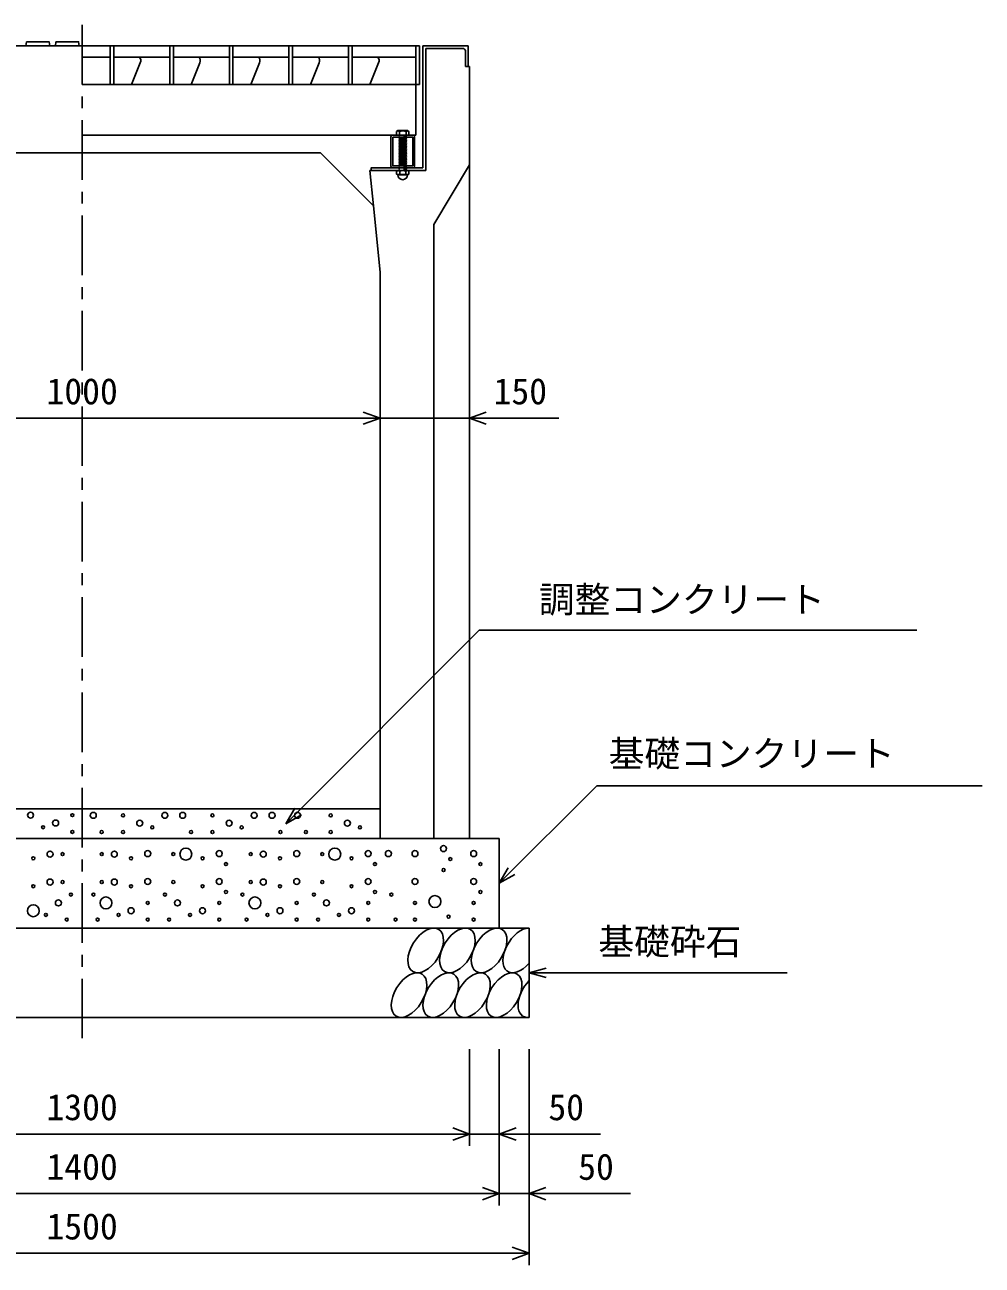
# Model space of a CAD drawing. Units: millimetres, scale not verified. Extents: x -16800 to 16800, y -5940 to 5940.
# Drawn here: x 11054 to 12661, y 1817 to 3898 of the extents above; entities that cross this region are included whole.
import ezdxf
from ezdxf.enums import TextEntityAlignment as Align

# ---------------------------------------------------------------- set-up
doc = ezdxf.new("R2010")
doc.units = ezdxf.units.MM
doc.header["$LTSCALE"] = 20
doc.linetypes.add('CHAIN1', pattern=[8, 5, -1, 1, -1])
doc.linetypes.add('DOTTED', pattern=[1.75, 0.25, -1.5])
for name, color, linetype, lineweight in [('0-0_DIM', 7, 'Continuous', 25), ('0-2_HATCH', 6, 'Continuous', 25), ('0-5_OUTLINE', 3, 'Continuous', 25)]:
    doc.layers.add(name, color=color, linetype=linetype, lineweight=lineweight)
doc.styles.add('ＭＳ ゴシック', font='')
doc.styles.get('ＭＳ ゴシック').set_extended_font_data('MS Gothic')

msp = doc.modelspace()

# ---------------------------------------------------------------- linework, layer by layer
at = {"layer": '0-0_DIM', "linetype": 'CHAIN1'}
msp.add_line((11150, 3897.94), (11150, 2182.94), dxfattribs=at)
at = {"layer": '0-0_DIM'}
for p, q in [((10650, 3238.15), (11650, 3238.15)), ((11650, 3238.15), (11800, 3238.15)), ((11950, 3238.15), (11800, 3238.15)), ((11491.92, 2557.94), (11816.38, 2882.4)), ((11816.38, 2882.4), (12550.73, 2882.4)), ((12013.65, 2621.59), (11850, 2457.94)), ((12013.65, 2621.59), (12660.53, 2621.59)), ((11491.92, 2557.94), (11506.92, 2583.92)), ((11491.92, 2557.94), (11517.9, 2572.94)), ((11850, 2457.94), (11865, 2483.92)), ((11850, 2457.94), (11875.98, 2472.94)), ((11900, 2307.94), (11928.98, 2315.7)), ((11900, 2307.94), (11928.98, 2300.17)), ((11900, 2307.94), (12333.31, 2307.94)), ((11800, 2017.42), (11800, 2179.77)), ((11850, 1917.42), (11850, 2179.77)), ((11900, 1817.42), (11900, 2179.77)), ((10500, 2037.42), (11800, 2037.42)), ((12020, 2037.42), (11800, 2037.42)), ((10450, 1937.42), (11850, 1937.42)), ((12070, 1937.42), (11850, 1937.42)), ((10400, 1837.42), (11900, 1837.42))]:
    msp.add_line(p, q, dxfattribs=at)
for points in [[(11621.81, 3248.41), (11650, 3238.15), (11621.81, 3227.89)], [(11828.19, 3248.41), (11800, 3238.15), (11828.19, 3227.89)], [(11771.81, 2047.68), (11800, 2037.42), (11771.81, 2027.16)], [(11878.19, 2047.68), (11850, 2037.42), (11878.19, 2027.16)], [(11821.81, 1947.68), (11850, 1937.42), (11821.81, 1927.16)], [(11928.19, 1947.68), (11900, 1937.42), (11928.19, 1927.16)], [(11871.81, 1847.68), (11900, 1837.42), (11871.81, 1827.16)]]:
    msp.add_lwpolyline(points, dxfattribs=at)
at = {"layer": '0-2_HATCH'}
for p, q in [((11056.5, 3869.44), (11055.5, 3862.94)), ((11106, 3869.42), (11105, 3862.92)), ((11716, 3862.94), (11150, 3862.94)), ((11197, 3797.94), (11197, 3862.94)), ((11203, 3797.94), (11203, 3862.94)), ((11297, 3797.94), (11297, 3862.94)), ((11303, 3797.94), (11303, 3862.94)), ((11397, 3797.94), (11397, 3862.94)), ((11403, 3797.94), (11403, 3862.94)), ((11497, 3797.94), (11497, 3862.94)), ((11503, 3797.94), (11503, 3862.94)), ((11597, 3797.94), (11597, 3862.94)), ((11603, 3797.94), (11603, 3862.94)), ((11710, 3862.94), (11710, 3712.94)), ((11716, 3862.94), (11716, 3797.94)), ((11722, 3862.94), (11722, 3657.94)), ((11726.5, 3858.44), (11726.5, 3653.44)), ((11788, 3858.44), (11726.5, 3858.44)), ((11793.5, 3852.94), (11793.5, 3827.94)), ((11197, 3843.94), (11150, 3843.94)), ((11297, 3843.94), (11203, 3843.94)), ((11233, 3797.94), (11247.57, 3834.36)), ((11397, 3843.94), (11303, 3843.94)), ((11333, 3797.94), (11347.57, 3834.36)), ((11497, 3843.94), (11403, 3843.94)), ((11433, 3797.94), (11447.57, 3834.36)), ((11597, 3843.94), (11503, 3843.94)), ((11710, 3843.94), (11603, 3843.94)), ((11633, 3797.94), (11647.57, 3834.36)), ((11798, 3827.94), (11793.5, 3827.94)), ((11716, 3797.94), (11150, 3797.94)), ((11197, 3797.94), (11222, 3797.94)), ((11297, 3797.94), (11322, 3797.94)), ((11397, 3797.94), (11422, 3797.94)), ((11497, 3797.94), (11522, 3797.94)), ((11597, 3797.94), (11638, 3797.94)), ((11603, 3797.94), (11649, 3797.94)), ((11710, 3712.94), (11150, 3712.94)), ((11668, 3709.94), (11668, 3660.94)), ((11705, 3712.94), (11671, 3712.94)), ((11679.5, 3720.44), (11677.5, 3718.94)), ((11677.5, 3712.94), (11677.5, 3718.94)), ((11698.5, 3712.94), (11677.5, 3712.94)), ((11677.83, 3719.21), (11679.5, 3720.44)), ((11696.5, 3720.44), (11679.5, 3720.44)), ((11681.5, 3712.94), (11694.5, 3712.94)), ((11681.5, 3711.94), (11682.5, 3712.94)), ((11682.5, 3710.94), (11681.5, 3711.94)), ((11681.5, 3709.94), (11682.5, 3710.94)), ((11682.5, 3708.94), (11681.5, 3709.94)), ((11681.5, 3707.94), (11682.5, 3708.94)), ((11694.5, 3708.94), (11681.5, 3707.94)), ((11682.5, 3706.94), (11681.5, 3707.94)), ((11681.5, 3705.94), (11682.5, 3706.94)), ((11694.5, 3706.94), (11681.5, 3705.94)), ((11682.5, 3704.94), (11681.5, 3705.94)), ((11681.5, 3703.94), (11682.5, 3704.94)), ((11694.5, 3704.94), (11681.5, 3703.94)), ((11682.5, 3702.94), (11681.5, 3703.94)), ((11682.5, 3712.94), (11682.5, 3718.94)), ((11693.5, 3712.94), (11693.5, 3718.94)), ((11693.5, 3711.94), (11694.5, 3712.94)), ((11694.5, 3710.94), (11693.5, 3711.94)), ((11693.5, 3707.94), (11694.5, 3708.94)), ((11694.5, 3706.94), (11693.5, 3707.94)), ((11693.5, 3705.94), (11694.5, 3706.94)), ((11694.5, 3704.94), (11693.5, 3705.94)), ((11693.5, 3703.94), (11694.5, 3704.94)), ((11694.5, 3702.94), (11693.5, 3703.94)), ((11698.17, 3719.21), (11696.5, 3720.44)), ((11698.5, 3712.94), (11698.5, 3718.94)), ((11708, 3709.94), (11708, 3660.94)), ((11681.5, 3701.94), (11682.5, 3702.94)), ((11694.5, 3702.94), (11681.5, 3701.94)), ((11682.5, 3700.94), (11681.5, 3701.94)), ((11694.5, 3700.94), (11681.5, 3699.94)), ((11681.5, 3699.94), (11682.5, 3700.94)), ((11694.5, 3698.94), (11681.5, 3697.94)), ((11682.5, 3696.94), (11681.5, 3697.94)), ((11694.5, 3696.94), (11681.5, 3695.94)), ((11681.5, 3695.94), (11682.5, 3696.94)), ((11682.5, 3694.94), (11681.5, 3695.94)), ((11694.5, 3694.94), (11681.5, 3693.94)), ((11681.5, 3693.94), (11682.5, 3694.94)), ((11682.5, 3692.94), (11681.5, 3693.94)), ((11694.5, 3692.94), (11681.5, 3691.94)), ((11681.5, 3691.94), (11682.5, 3692.94)), ((11682.5, 3690.94), (11681.5, 3691.94)), ((11694.5, 3690.94), (11681.5, 3689.94)), ((11681.5, 3689.94), (11682.5, 3690.94)), ((11682.5, 3688.94), (11681.5, 3689.94)), ((11694.5, 3688.94), (11681.5, 3687.94)), ((11681.5, 3687.94), (11682.5, 3688.94)), ((11682.5, 3686.94), (11681.5, 3687.94)), ((11694.5, 3686.94), (11681.5, 3685.94)), ((11681.5, 3685.94), (11682.5, 3686.94)), ((11682.5, 3684.94), (11681.5, 3685.94)), ((11694.5, 3684.94), (11681.5, 3683.94)), ((11681.5, 3683.94), (11682.5, 3684.94)), ((11682.5, 3682.94), (11681.5, 3683.94)), ((11694.5, 3682.94), (11681.5, 3681.94)), ((11681.5, 3681.94), (11682.5, 3682.94)), ((11693.5, 3699.94), (11694.5, 3700.94)), ((11694.5, 3698.94), (11693.5, 3699.94)), ((11693.5, 3697.94), (11694.5, 3698.94)), ((11694.5, 3696.94), (11693.5, 3697.94)), ((11693.5, 3695.94), (11694.5, 3696.94)), ((11693.5, 3695.94), (11694.5, 3694.94)), ((11693.5, 3693.94), (11694.5, 3694.94)), ((11693.5, 3693.94), (11694.5, 3692.94)), ((11693.5, 3691.94), (11694.5, 3692.94)), ((11693.5, 3691.94), (11694.5, 3690.94)), ((11693.5, 3689.94), (11694.5, 3690.94)), ((11693.5, 3689.94), (11694.5, 3688.94)), ((11693.5, 3687.94), (11694.5, 3688.94)), ((11693.5, 3687.94), (11694.5, 3686.94)), ((11693.5, 3685.94), (11694.5, 3686.94)), ((11693.5, 3685.94), (11694.5, 3684.94)), ((11693.5, 3683.94), (11694.5, 3684.94)), ((11693.5, 3683.94), (11694.5, 3682.94)), ((11693.5, 3681.94), (11694.5, 3682.94)), ((11682.5, 3680.94), (11681.5, 3681.94)), ((11694.5, 3680.94), (11681.5, 3679.94)), ((11681.5, 3679.94), (11682.5, 3680.94)), ((11682.5, 3678.94), (11681.5, 3679.94)), ((11694.5, 3678.94), (11681.5, 3677.94)), ((11681.5, 3677.94), (11682.5, 3678.94)), ((11682.5, 3676.94), (11681.5, 3677.94)), ((11694.5, 3676.94), (11681.5, 3675.94)), ((11681.5, 3675.94), (11682.5, 3676.94)), ((11682.5, 3674.94), (11681.5, 3675.94)), ((11694.5, 3674.94), (11681.5, 3673.94)), ((11681.5, 3673.94), (11682.5, 3674.94)), ((11682.5, 3672.94), (11681.5, 3673.94)), ((11694.5, 3672.94), (11681.5, 3671.94)), ((11681.5, 3671.94), (11682.5, 3672.94)), ((11682.5, 3670.94), (11681.5, 3671.94)), ((11694.5, 3670.94), (11681.5, 3669.94)), ((11681.5, 3669.94), (11682.5, 3670.94)), ((11682.5, 3668.94), (11681.5, 3669.94)), ((11694.5, 3668.93), (11681.5, 3667.93)), ((11681.5, 3667.93), (11682.5, 3668.93)), ((11682.5, 3666.93), (11681.5, 3667.93)), ((11694.51, 3666.93), (11681.51, 3665.93)), ((11681.51, 3665.93), (11682.51, 3666.93)), ((11682.51, 3664.93), (11681.51, 3665.93)), ((11694.51, 3664.93), (11681.51, 3663.93)), ((11681.51, 3663.93), (11682.51, 3664.93)), ((11682.51, 3662.93), (11681.51, 3663.93)), ((11694.51, 3662.93), (11681.51, 3661.93)), ((11681.51, 3661.93), (11682.51, 3662.93)), ((11682.51, 3660.93), (11681.51, 3661.93)), ((11693.5, 3681.94), (11694.5, 3680.94)), ((11693.5, 3679.94), (11694.5, 3680.94)), ((11693.5, 3679.94), (11694.5, 3678.94)), ((11693.5, 3677.94), (11694.5, 3678.94)), ((11693.5, 3677.94), (11694.5, 3676.94)), ((11693.5, 3675.94), (11694.5, 3676.94)), ((11693.5, 3675.94), (11694.5, 3674.94)), ((11693.5, 3673.94), (11694.5, 3674.94)), ((11693.5, 3673.94), (11694.5, 3672.94)), ((11693.5, 3671.94), (11694.5, 3672.94)), ((11693.5, 3671.94), (11694.5, 3670.94)), ((11693.5, 3669.94), (11694.5, 3670.94)), ((11693.5, 3669.94), (11694.5, 3668.93)), ((11693.5, 3667.93), (11694.5, 3668.93)), ((11693.5, 3667.93), (11694.51, 3666.93)), ((11693.51, 3665.93), (11694.51, 3666.93)), ((11693.51, 3665.93), (11694.51, 3664.93)), ((11693.51, 3663.93), (11694.51, 3664.93)), ((11693.51, 3663.93), (11694.51, 3662.93)), ((11693.51, 3661.93), (11694.51, 3662.93)), ((11693.51, 3661.93), (11694.51, 3660.93)), ((11632.95, 3653.44), (11726.5, 3653.44)), ((11632.95, 3653.44), (11638.89, 3594.05)), ((11705, 3657.94), (11671, 3657.94)), ((11678.66, 3653.44), (11677.79, 3652.79)), ((11677.79, 3652.79), (11677.79, 3647.6)), ((11679.49, 3646.63), (11677.79, 3647.6)), ((11697.34, 3653.44), (11678.66, 3653.44)), ((11679.49, 3646.31), (11679.49, 3646.63)), ((11696.51, 3646.63), (11679.49, 3646.63)), ((11696.51, 3646.31), (11679.49, 3646.31)), ((11681.51, 3659.93), (11682.51, 3660.93)), ((11682.51, 3658.93), (11681.51, 3659.93)), ((11681.51, 3657.92), (11682.51, 3658.92)), ((11682.51, 3656.92), (11681.51, 3657.92)), ((11681.51, 3653.93), (11682.51, 3654.93)), ((11682, 3653.44), (11681.51, 3653.93)), ((11681.52, 3655.92), (11682.52, 3656.92)), ((11682.52, 3654.92), (11681.52, 3655.92)), ((11682.9, 3652.79), (11682.9, 3647.6)), ((11693.1, 3652.79), (11693.1, 3647.6)), ((11693.51, 3659.93), (11694.51, 3660.93)), ((11693.51, 3659.93), (11694.52, 3658.92)), ((11693.51, 3653.93), (11694.51, 3654.93)), ((11693.51, 3653.93), (11694, 3653.44)), ((11693.52, 3657.92), (11694.52, 3658.92)), ((11693.52, 3657.92), (11694.52, 3656.92)), ((11693.52, 3655.92), (11694.52, 3656.92)), ((11693.52, 3655.92), (11694.52, 3654.92)), ((11696.51, 3646.63), (11698.21, 3647.6)), ((11696.51, 3646.31), (11696.51, 3646.63)), ((11697.34, 3653.44), (11698.21, 3652.79)), ((11698.21, 3652.79), (11698.21, 3647.6))]:
    msp.add_line(p, q, dxfattribs=at)
at = {"layer": '0-2_HATCH', "linetype": 'DOTTED'}
for p, q in [((11694.5, 3712.94), (11681.5, 3711.94)), ((11694.5, 3710.94), (11681.5, 3709.94)), ((11694.51, 3660.93), (11681.51, 3659.93)), ((11694.52, 3658.92), (11681.51, 3657.92)), ((11694.51, 3654.93), (11681.51, 3653.93)), ((11694.52, 3656.92), (11681.52, 3655.92)), ((11682, 3653.44), (11694, 3653.44))]:
    msp.add_line(p, q, dxfattribs=at)
at = {"layer": '0-2_HATCH'}
for points in [[(11056.5, 3869.44), (11094.5, 3869.44), (11095.5, 3862.94)], [(11106, 3869.42), (11144, 3869.42), (11145, 3862.92)], [(11503, 3797.94), (11533, 3797.94), (11547.57, 3834.36)], [(11694.5, 3708.94), (11693.5, 3709.94), (11694.5, 3710.94)], [(11681.5, 3697.94), (11682.5, 3698.94), (11681.5, 3699.94)], [(11694.5, 3700.94), (11693.5, 3701.94), (11694.5, 3702.94)], [(11635, 3653.44), (11635, 3657.94), (11722, 3657.94)]]:
    msp.add_lwpolyline(points, dxfattribs=at)
msp.add_lwpolyline([(11671.2, 3709.74), (11671.2, 3661.14), (11704.8, 3661.14), (11704.8, 3709.74)], close=True, dxfattribs=at)
for centre, radius in [((11063.38, 2572.25), 5), ((11105.43, 2559.12), 5), ((11133.47, 2572.25), 2.5), ((11168.64, 2571.96), 5), ((11218.54, 2571.96), 2.5), ((11246.58, 2558.83), 5), ((11288.64, 2571.96), 5), ((11318.64, 2571.96), 5), ((11368.54, 2571.96), 2.5), ((11396.58, 2558.83), 5), ((11438.64, 2571.96), 5), ((11468.64, 2571.96), 5), ((11511.37, 2571.96), 5), ((11567.08, 2571.96), 2.5), ((11595.12, 2558.83), 5), ((11084.4, 2552.11), 2.5), ((11133.47, 2544.23), 2.5), ((11182.66, 2543.95), 2.5), ((11218.54, 2543.95), 2.5), ((11267.61, 2551.83), 2.5), ((11332.66, 2543.95), 2.5), ((11368.54, 2543.95), 2.5), ((11417.61, 2551.83), 2.5), ((11482.66, 2543.95), 2.5), ((11525.39, 2543.95), 2.5), ((11567.08, 2543.95), 2.5), ((11616.14, 2551.83), 2.5), ((11756.46, 2516.15), 5), ((11068.01, 2499.91), 2.5), ((11096.04, 2506.92), 5), ((11117.07, 2506.92), 2.5), ((11182.93, 2506.92), 2.5), ((11203.96, 2506.92), 5), ((11231.99, 2499.91), 2.5), ((11260.03, 2507.79), 5), ((11302.93, 2506.92), 2.5), ((11323.96, 2506.92), 10), ((11351.99, 2499.91), 2.5), ((11380.03, 2507.79), 5), ((11432.93, 2506.92), 2.5), ((11453.96, 2506.92), 5), ((11481.99, 2499.91), 2.5), ((11510.03, 2507.79), 5), ((11552.93, 2506.92), 2.5), ((11573.96, 2506.92), 10), ((11601.99, 2499.91), 2.5), ((11630.03, 2507.79), 5), ((11663.9, 2507.79), 5), ((11708.55, 2507.79), 5), ((11767.8, 2498.58), 2.5), ((11807.01, 2507.79), 5), ((11391.37, 2490.22), 2.5), ((11641.37, 2490.22), 2.5), ((11756.46, 2480.26), 2.5), ((11818.35, 2490.22), 2.5), ((11068.01, 2453.11), 2.5), ((11096.04, 2460.11), 5), ((11117.07, 2460.11), 2.5), ((11182.93, 2460.11), 2.5), ((11203.96, 2460.11), 5), ((11231.99, 2453.11), 2.5), ((11260.03, 2460.99), 5), ((11302.93, 2460.11), 2.5), ((11351.99, 2453.11), 2.5), ((11380.03, 2460.99), 5), ((11432.93, 2460.11), 2.5), ((11453.96, 2460.11), 5), ((11481.99, 2453.11), 2.5), ((11510.03, 2460.99), 5), ((11552.93, 2460.11), 2.5), ((11601.99, 2453.11), 2.5), ((11630.03, 2460.99), 5), ((11708.55, 2460.99), 5), ((11807.01, 2460.99), 5), ((11131.09, 2439.1), 2.5), ((11168.91, 2439.1), 2.5), ((11189.94, 2425.1), 10), ((11288.91, 2439.1), 2.5), ((11391.37, 2443.42), 2.5), ((11418.91, 2439.1), 2.5), ((11439.94, 2425.1), 10), ((11538.91, 2439.1), 2.5), ((11641.37, 2443.42), 2.5), ((11668.91, 2439.1), 2.5), ((11741.95, 2427.41), 10), ((11818.35, 2443.42), 2.5), ((11068.01, 2411.97), 10), ((11110.06, 2425.1), 5), ((11231.99, 2411.97), 5), ((11260.03, 2425.1), 2.5), ((11309.94, 2425.1), 5), ((11351.99, 2411.97), 5), ((11380.03, 2425.1), 2.5), ((11481.99, 2411.97), 5), ((11510.03, 2425.1), 2.5), ((11559.94, 2425.1), 5), ((11601.99, 2411.97), 5), ((11630.03, 2425.1), 2.5), ((11708.55, 2425.1), 2.5), ((11807.01, 2425.1), 2.5), ((11089.03, 2404.96), 2.5), ((11124.08, 2397.08), 2.5), ((11175.92, 2397.08), 2.5), ((11210.97, 2404.96), 2.5), ((11260.03, 2397.08), 2.5), ((11295.92, 2397.08), 2.5), ((11330.97, 2404.96), 2.5), ((11380.03, 2397.08), 2.5), ((11425.92, 2397.08), 2.5), ((11460.97, 2404.96), 2.5), ((11510.03, 2397.08), 2.5), ((11545.92, 2397.08), 2.5), ((11580.97, 2404.96), 2.5), ((11630.03, 2397.08), 2.5), ((11675.92, 2397.08), 2.5), ((11708.55, 2397.08), 2.5), ((11764.83, 2402.07), 2.5), ((11807.01, 2397.08), 2.5)]:
    msp.add_circle(centre, radius, dxfattribs=at)
for centre, radius, start, end in [((11788, 3852.94), 5.5, 0, 90), ((11238.38, 3838.04), 9.9, 338.19859, 36.58107), ((11338.38, 3838.04), 9.9, 338.19859, 36.58107), ((11438.38, 3838.04), 9.9, 338.19859, 36.58107), ((11538.38, 3838.04), 9.9, 338.19859, 36.58107), ((11638.38, 3838.04), 9.9, 338.19859, 36.58107), ((11671, 3709.94), 3, 90, 180), ((11680, 3716.31), 3.62, 46.39563, 133.60437), ((11688, 3704.31), 15.62, 69.39075, 110.60925), ((11696, 3716.31), 3.62, 46.39563, 133.60437), ((11705, 3709.94), 3, 0, 90), ((11671, 3660.94), 3, 180, 270), ((11680.35, 3648.09), 5.35, 61.49832, 118.50684), ((11680.35, 3652.3), 5.35, 241.49843, 298.50089), ((11688, 3646.31), 8.19, 180, 359.99995), ((11688, 3633.02), 20.42, 75.52621, 104.47362), ((11688, 3667.37), 20.42, 255.52638, 284.47374), ((11695.65, 3648.09), 5.35, 61.49231, 118.50169), ((11695.65, 3652.3), 5.35, 241.49989, 298.5), ((11705, 3660.94), 3, 270, 0)]:
    msp.add_arc(centre, radius, start, end, dxfattribs=at)
for centre in [(11726.51, 2345.41), (11779.72, 2345.41), (11832.93, 2345.41), (11698.63, 2270.42), (11751.84, 2270.42), (11805.04, 2270.42), (11858.25, 2270.42)]:
    msp.add_ellipse(centre, major_axis=(21.81, 35.31), ratio=0.5792, dxfattribs=at)
for centre, start_param, end_param in [((11886.14, 2345.41), 0.3357715, 4.4411806), ((11911.46, 2270.42), 1.2110787, 3.5658734)]:
    msp.add_ellipse(centre, major_axis=(21.81, 35.31), ratio=0.5792, start_param=start_param, end_param=end_param, dxfattribs=at)
at = {"layer": '0-5_OUTLINE'}
for p, q in [((10502, 3862.94), (11150, 3862.94)), ((11722, 3862.94), (11798, 3862.94)), ((11798, 3862.94), (11798, 3827.94)), ((11800, 3827.94), (11798, 3827.94)), ((11800, 3827.94), (11800, 2532.94)), ((11800, 3662.94), (11740, 3562.94)), ((11638.89, 3594.05), (11650, 3482.94)), ((11740, 3562.94), (11740, 2532.94)), ((11650, 3482.94), (11650, 2532.94)), ((10650, 2582.94), (11650, 2582.94)), ((10450, 2532.94), (11850, 2532.94)), ((11800, 2532.94), (11650, 2532.94)), ((11850, 2532.94), (11850, 2382.94)), ((10400, 2382.94), (11900, 2382.94)), ((11900, 2382.94), (11900, 2232.94)), ((10400, 2232.94), (11900, 2232.94))]:
    msp.add_line(p, q, dxfattribs=at)
msp.add_lwpolyline([(10750, 3682.94), (11550, 3682.94), (11638.89, 3594.05)], dxfattribs=at)

# ---------------------------------------------------------------- texts
at = {"layer": '0-0_DIM', "style": 'ＭＳ ゴシック'}
for s, p in [('1000', (11090.08, 3248.15)), ('150', (11840.43, 3248.15)), ('調整コンクリート', (11916.38, 2898.82)), ('基礎コンクリート', (12033.65, 2640.33)), ('基礎砕石', (12016.32, 2325.11)), ('1300', (11090, 2047.42)), ('50', (11932.44, 2047.42)), ('1400', (11090, 1947.42)), ('50', (11982.44, 1947.42)), ('1500', (11090, 1847.42))]:
    msp.add_text(s, height=43.99, dxfattribs=at).set_placement(p, align=Align.BOTTOM_LEFT)

doc.saveas('drawing.dxf')
